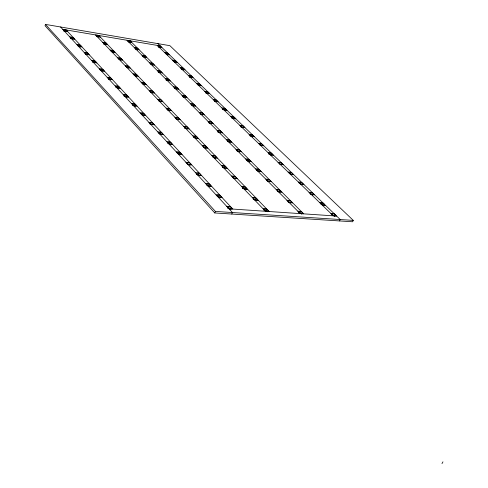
<?xml version="1.0" encoding="UTF-8"?>
<svg xmlns="http://www.w3.org/2000/svg" width="488" height="488" viewBox="0 0 488 488"><rect width="100%" height="100%" fill="white"/><g stroke="black" fill="none" stroke-linecap="round" stroke-linejoin="round"><path stroke-width="0.73" d="M45.463 24.4L45.036 25.705L214.775 212.957L352.629 221.778L353.275 220.387L169.885 45.677L45.463 24.4L215.415 211.426L353.275 220.387M214.775 212.957L215.415 211.426M231.8 214.043L232.441 212.53L60.573 26.986M339.581 220.942L340.234 219.539L157.905 43.627M441.982 463.6L442.964 461.831M226.658 206.284L230.458 206.546M263.111 208.797L266.735 209.047M297.82 211.194L301.267 211.432M330.894 213.476L334.182 213.701M227.542 207.894L229.189 208.004M263.923 210.365L265.368 210.462M298.558 212.719L300.626 212.859M332.987 215.062L331.895 214.982A2.226 0.817 24.8 0 1 334.756 216.275M229 208.809L336.629 216.068M219.234 196.633L217.349 196.493A2.361 0.921 22.5 0 1 220.375 197.866L219.612 197.048M253.156 199.183L254.596 199.293M289.116 201.886L287.975 201.8A2.245 0.836 23.9 0 1 290.5 202.801M321.159 204.295L322.47 204.393L323.263 205.161M218.356 197.323L222.144 197.603M254.663 200.031L258.268 200.3M289.244 202.611L292.678 202.874M322.214 205.076L325.49 205.32M216.074 194.858L219.856 195.145M252.339 197.622L255.938 197.896M286.883 200.251L290.317 200.513M319.823 202.764L323.099 203.014M208.907 185.507L207.028 185.355A2.33 0.897 22.2 0 1 210.023 186.709L209.279 185.91M242.652 188.276L244.799 188.453M311.112 193.895L310.026 193.803A2.172 0.781 24.2 0 1 312.82 195.066L312.046 194.316M207.98 186.123L211.743 186.428M244.098 189.069L247.684 189.362M278.514 191.876L281.936 192.156M311.35 194.553L314.614 194.822M205.753 183.72L209.511 184.031M241.828 186.715L245.409 187.014M276.208 189.57L279.624 189.856M309.014 192.296L312.271 192.565M196.591 174.454L198.836 174.649M232.398 177.632L233.941 177.766M266.546 180.658L268.016 180.792M299.144 183.549L300.553 183.677M197.86 175.198L201.605 175.528M233.782 178.37L237.351 178.681M268.034 181.39L271.438 181.695M300.73 184.281L303.981 184.568M195.688 172.85L199.427 173.185M231.568 176.07L235.131 176.388M265.783 179.139L269.187 179.444M298.449 182.073L301.694 182.359M223.925 167.378L222.741 167.268A2.22 0.811 22.5 0 1 224.816 167.976M256.365 170.464L257.835 170.605M187.984 164.535L191.711 164.889M223.718 167.921L227.268 168.256M257.798 171.154L261.19 171.471M290.354 174.234L293.593 174.545M185.867 162.248L189.582 162.608M221.552 165.676L225.096 166.018M255.602 168.952L258.988 169.275M288.121 172.075L291.36 172.386M176.284 151.902L179.981 152.28M211.774 155.532L215.299 155.892M245.653 158.996L249.02 159.338M278.032 162.309L281.253 162.638M177.931 153.567L179.407 153.72M214.726 157.295L212.963 157.118A2.196 0.793 22.2 0 1 215.019 157.819M246.422 160.509L247.88 160.656M178.352 154.135L182.054 154.507M213.884 157.722L217.416 158.075M247.8 161.144L251.174 161.485M280.21 164.419L283.436 164.743M167.835 143.387L169.434 143.557M236.704 150.774L238.156 150.932M268.876 154.226L270.267 154.373M168.946 143.978L172.624 144.375M204.283 147.76L207.79 148.132M238.028 151.365L241.383 151.725M270.291 154.818L273.506 155.16M166.926 141.801L170.599 142.197M202.215 145.619L205.729 145.997M235.93 149.267L239.279 149.627M268.162 152.756L271.371 153.104M159.759 134.06L163.419 134.474M194.895 138.025L198.39 138.415M228.476 141.807L231.818 142.185M260.592 145.43L263.788 145.79M157.783 131.931L161.436 132.346M192.882 135.932L196.371 136.329M226.42 139.751L229.756 140.135M258.506 143.411L261.702 143.777M159.07 133.559L160.284 133.7M193.73 137.476L195.243 137.647M228.646 141.422L227.536 141.3A2.098 0.726 22.4 0 1 229.909 142.24M148.858 122.293L152.494 122.732M183.756 126.465L187.227 126.88M217.123 130.455L220.448 130.851M249.063 134.267L252.241 134.651M149.779 123.879L151.353 124.062M184.604 128.008L186.111 128.185M217.91 131.955L219.24 132.114M249.789 135.731L251.167 135.896M150.786 124.379L154.422 124.806M185.727 128.509L189.204 128.923M219.136 132.462L222.461 132.858M251.1 136.243L254.285 136.622M175.692 118.749L177.187 118.932M208.821 122.854L210.255 123.031M240.547 126.782L241.92 126.953M142.02 114.912L145.637 115.357M176.766 119.212L180.224 119.639M209.999 123.324L213.305 123.732M241.816 127.258L244.988 127.649M140.135 112.88L143.746 113.332M174.838 117.212L178.291 117.645M208.034 121.353L211.341 121.768M239.821 125.324L242.987 125.721M134.09 105.451L132.895 105.298A2.141 0.738 20.6 0 1 135.31 106.256M166.969 109.696L168.458 109.885M232.874 118.2L231.824 118.066A1.989 0.653 22.4 0 1 232.745 118.297M133.456 105.664L137.049 106.128M168 110.117L171.441 110.562M201.062 114.381L204.356 114.802M232.733 118.462L235.887 118.865M131.614 103.676L135.2 104.145M166.115 108.159L169.549 108.611M199.141 112.453L202.429 112.88M230.775 116.571L233.929 116.98M124.202 96.246L125.752 96.453M159.924 101.04L158.783 100.888A2.062 0.689 21.1 0 1 161.113 101.815M222.973 109.495L224.016 109.635M125.081 96.624L128.655 97.1M159.43 101.223L162.846 101.681M192.315 105.628L195.59 106.067M223.833 109.849L226.975 110.27M123.281 94.678L126.849 95.16M157.587 99.308L161.003 99.772M190.436 103.749L193.706 104.188M221.918 107.994L225.059 108.421M116.052 87.444L117.59 87.657M151.573 92.378L150.438 92.22A2.043 0.677 21 0 1 152.36 92.891M182.713 96.709L184.122 96.905M215.342 101.242L214.305 101.095A1.952 0.622 22.1 0 1 216.123 101.736M116.888 87.785L120.444 88.273M151.042 92.525L154.446 92.994M183.756 97.063L187.014 97.515M215.123 101.419L218.252 101.852M115.131 85.882L118.675 86.376M149.237 90.652L152.634 91.128M181.914 95.221L185.172 95.678M213.25 99.601L216.373 100.04M107.159 77.275L110.684 77.787M141.075 82.179L144.448 82.667M173.576 86.876L176.815 87.346M204.759 91.384L207.864 91.836M109.611 79.056L108.44 78.885A2.074 0.683 20.2 0 1 110.776 79.819M174.375 88.358L175.778 88.56M205.503 92.83L206.741 93.007M108.879 79.135L112.411 79.642M142.838 84.009L146.217 84.497M175.381 88.682L178.62 89.145M206.595 93.159L209.706 93.604M100.29 70.412L101.809 70.638M135.396 75.616L134.279 75.451A2.007 0.647 20.7 0 1 136.536 76.354M166.213 80.178L167.61 80.386M101.046 70.675L104.554 71.199M134.804 75.677L138.171 76.177M167.177 80.471L170.397 80.947M198.238 85.071L201.331 85.528M99.363 68.857L102.864 69.381M133.078 73.883L136.439 74.383M165.408 78.702L168.628 79.184M196.438 83.332L199.531 83.79M127.563 67.496L126.453 67.326A1.989 0.628 20.6 0 1 128.32 67.984M158.216 72.169L159.606 72.383M189.344 76.921L190.369 77.08M93.379 62.403L96.868 62.934M126.941 67.521L130.29 68.033M159.137 72.431L162.351 72.919M190.046 77.147L193.132 77.616M91.732 60.622L95.215 61.152M125.251 65.764L128.594 66.276M157.411 70.699L160.613 71.193M188.283 75.439L191.363 75.915M85.876 54.302L89.347 54.845M119.243 59.536L122.573 60.054M151.268 64.556L154.458 65.056M182.024 69.375L185.092 69.857M84.259 52.558L87.724 53.107M117.59 57.816L120.908 58.34M149.572 62.86L152.762 63.361M180.292 67.704L183.36 68.192M86.693 54.333L85.54 54.156A2.019 0.64 19.9 0 1 87.437 54.821M76.951 44.664L80.392 45.219M110.081 50.026L113.387 50.563M141.892 55.175L145.07 55.693M172.459 60.122L175.515 60.616M79.367 46.439L78.22 46.256A2.001 0.628 19.8 0 1 80.471 47.153M111.282 51.575L112.38 51.752M142.703 56.638L144.076 56.858M173.216 61.549L174.539 61.762M78.531 46.372L81.978 46.927M115.016 52.24L111.703 51.71A1.952 0.604 20.3 0 1 112.685 52.015M143.557 56.84L146.729 57.346M174.155 61.762L177.211 62.257M70.717 38.46L74.762 39.168M103.596 43.889L107.61 44.591M135.993 49.276L139.159 49.794M166.445 54.302L169.482 54.802M69.79 36.935L73.212 37.503M102.73 42.395L106.012 42.944M134.371 47.647L137.524 48.172M164.785 52.692L167.817 53.198M62.775 29.359L160.278 45.915M63.843 30.909L67.698 31.574M100.351 37.094L96.722 36.466A1.915 0.58 20.1 0 1 98.1 36.893M131.73 42.395L128.588 41.864A1.873 0.555 20.7 0 1 129.46 42.188M161.906 47.488L158.313 46.872A1.83 0.537 21.1 0 1 160.027 47.488M301.474 184.092L302.231 184.824A2.147 0.762 23.9 0 0 299.467 183.579M157.252 45.402L333.341 215.842M130.131 40.797L303.689 213.848M248.666 160.936L249.746 162.01M301.029 213.262L301.834 214.067A2.275 0.854 24.2 0 0 298.9 212.744M126.99 40.266L300.236 213.616M98.789 35.478L269.12 211.517M245.177 188.844L245.934 189.625A2.275 0.854 23 0 0 242.585 188.307M255.273 199.299L256.328 200.397M266.094 210.511L267.284 211.749M95.526 34.922L265.496 211.274M66.179 29.939L232.806 209.071M189.356 164.438L190.064 165.2A2.281 0.854 21.8 0 0 189.728 164.901M229.824 208.047L230.995 209.309M264.289 210.389A2.33 0.897 23.5 0 1 266.918 211.42M321.299 204.344A2.196 0.793 24.5 0 1 323.294 205.247M227.475 207.931A2.391 0.946 22.8 0 1 230.629 208.98M289.604 173.661A2.123 0.744 23.7 0 1 291.537 174.533M232.331 177.662A2.251 0.836 22.7 0 1 235.643 178.968M253.516 199.214A2.3 0.878 23.2 0 1 256.115 200.232M266.887 180.688A2.196 0.799 23.3 0 1 269.358 181.67M279.514 163.895A2.098 0.726 23.4 0 1 281.423 164.755M246.763 160.54A2.147 0.762 22.9 0 1 248.752 161.229M249.179 161.504A2.147 0.762 22.9 0 1 249.514 161.784M187.148 163.883A2.281 0.854 21.8 0 1 189.283 164.609M256.304 170.495A2.172 0.781 23.1 0 1 259.152 171.471M277.306 191.119A2.22 0.817 23.6 0 1 279.807 192.107M196.969 174.484A2.306 0.872 22 0 1 199.574 175.515M178.077 153.622A2.257 0.83 21.5 0 1 180.115 154.537M159.576 133.651A2.208 0.793 21.1 0 1 161.565 134.548M197.927 84.906A1.915 0.598 21.8 0 1 199.653 85.681M192.016 105.371A2.013 0.665 21.7 0 1 193.834 106.189M205.814 92.873A1.934 0.61 21.9 0 1 206.247 92.964M206.711 93.104A1.934 0.61 21.9 0 1 207.614 93.507M115.985 87.462A2.098 0.701 20.4 0 1 118.389 88.182M142.74 83.838A2.025 0.659 20.8 0 1 144.558 84.656M222.601 109.471A1.97 0.634 22.2 0 1 223.412 109.58M223.882 109.721A1.97 0.634 22.2 0 1 224.809 110.136M225.194 110.379A1.97 0.634 22.2 0 1 225.499 110.63M124.129 96.264A2.117 0.72 20.5 0 1 126.087 96.746M126.557 96.99A2.117 0.72 20.5 0 1 126.947 97.246M166.146 80.197A1.958 0.622 21.2 0 1 167.933 80.654M182.652 96.728A1.995 0.647 21.5 0 1 184.909 97.411M168.208 143.429A2.233 0.811 21.3 0 1 170.3 144.143M217.849 131.98A2.074 0.708 22.2 0 1 218.246 131.992M218.709 132.077A2.074 0.708 22.2 0 1 220.588 132.925M184.537 128.027A2.129 0.738 21.6 0 1 187.361 129.003M233.227 118.486A1.989 0.653 22.4 0 1 233.679 118.712M215.446 158.1A2.196 0.793 22.2 0 1 215.781 158.393M240.871 126.825A2.007 0.665 22.6 0 1 243.134 127.728M150.145 123.921A2.184 0.775 21 0 1 152.195 124.629M203.899 147.291A2.172 0.775 22 0 1 205.869 148.175M141.923 114.595A2.159 0.756 20.8 0 1 143.862 115.473M259.994 144.997A2.05 0.695 23 0 1 261.452 145.577M269.199 154.263A2.074 0.714 23.2 0 1 271.114 154.922M271.535 155.19A2.074 0.714 23.2 0 1 271.865 155.465M194.078 137.518A2.153 0.756 21.8 0 1 196.505 138.482M209.157 122.897A2.056 0.695 22 0 1 211.475 123.818M237.04 150.81A2.123 0.744 22.6 0 1 239.016 151.493M239.437 151.762A2.123 0.744 22.6 0 1 239.767 152.042M174.314 88.377A1.976 0.634 21.4 0 1 176.552 89.054M176.516 118.883A2.105 0.72 21.4 0 1 177.541 119.237M178.01 119.475A2.105 0.72 21.4 0 1 178.419 119.737M250.106 135.774A2.031 0.677 22.8 0 1 252.717 136.945M63.629 30.896A1.964 0.598 19.6 0 1 64.044 30.945M64.514 31.043A1.964 0.598 19.6 0 1 65.465 31.385M167.317 109.739A2.086 0.708 21.3 0 1 169.269 110.416M200.721 114.082A2.037 0.677 21.9 0 1 202.563 114.906M173.521 61.598A1.86 0.561 21.4 0 1 173.948 61.689M174.399 61.836A1.86 0.561 21.4 0 1 175.265 62.22M142.636 56.651A1.903 0.58 20.9 0 1 143.46 56.785M144.387 57.114A1.903 0.58 20.9 0 1 144.808 57.322M151.14 64.471A1.921 0.592 21 0 1 151.609 64.617M152.073 64.8A1.921 0.592 21 0 1 152.866 65.246M189.771 77.013A1.897 0.586 21.6 0 1 190.686 77.336M191.113 77.549A1.897 0.586 21.6 0 1 191.479 77.781M103.529 43.902A1.934 0.592 20.2 0 1 104.853 44.188M105.317 44.377A1.934 0.592 20.2 0 1 105.743 44.591M135.932 49.251A1.885 0.567 20.8 0 1 136.847 49.575M137.268 49.788A1.885 0.567 20.8 0 1 137.622 50.008M100.217 70.424A2.056 0.671 20.1 0 1 102.126 70.912M166.268 54.253A1.842 0.549 21.2 0 1 166.713 54.4M167.158 54.577A1.842 0.549 21.2 0 1 167.927 55.004M92.586 62.183A2.037 0.653 20 0 1 93.007 62.22M93.489 62.318A2.037 0.653 20 0 1 94.483 62.671M181.78 69.278A1.879 0.573 21.5 0 1 183.476 70.034M71.059 38.521A1.982 0.61 19.7 0 1 72.017 38.772M72.498 38.961A1.982 0.61 19.7 0 1 72.925 39.18M113.112 52.228A1.952 0.604 20.3 0 1 113.472 52.46M119.243 59.469A1.97 0.616 20.5 0 1 120.201 59.804M120.64 60.024A1.97 0.616 20.5 0 1 121.006 60.256M158.539 72.218A1.94 0.61 21.1 0 1 159.454 72.456M159.924 72.645A1.94 0.61 21.1 0 1 160.357 72.865M332.121 214.665A2.226 0.811 24.8 0 0 335.646 215.855A2.226 0.811 24.8 0 0 333.517 213.805A2.226 0.811 24.8 0 0 332.121 214.665M299.4 212.725A2.275 0.854 24.2 0 0 302.828 213.457A2.275 0.854 24.2 0 0 300.029 211.383A2.275 0.854 24.2 0 0 299.4 212.725M264.679 210.359A2.33 0.897 23.5 0 0 268.241 211.121A2.33 0.897 23.5 0 0 265.429 208.998A2.33 0.897 23.5 0 0 264.679 210.359M321.019 203.923A2.196 0.793 24.5 0 0 324.514 205.106A2.196 0.793 24.5 0 0 322.44 203.099A2.196 0.793 24.5 0 0 321.019 203.923M228.195 207.882A2.391 0.939 22.8 0 0 231.904 208.663A2.391 0.939 22.8 0 0 229.085 206.491A2.391 0.939 22.8 0 0 228.195 207.882M289.585 173.441A2.123 0.744 23.7 0 0 292.788 174.179A2.123 0.744 23.7 0 0 290.195 172.307A2.123 0.744 23.7 0 0 289.585 173.441M222.979 167.097A2.226 0.811 22.5 0 0 226.426 167.878A2.226 0.811 22.5 0 0 223.815 165.932A2.226 0.811 22.5 0 0 222.979 167.097M299.943 183.47A2.147 0.756 23.9 0 0 303.17 184.202A2.147 0.756 23.9 0 0 300.529 182.292A2.147 0.756 23.9 0 0 299.943 183.47M233.026 177.522A2.251 0.83 22.7 0 0 236.503 178.303A2.251 0.83 22.7 0 0 233.844 176.308A2.251 0.83 22.7 0 0 233.026 177.522M253.87 199.147A2.306 0.872 23.2 0 0 257.402 199.909A2.306 0.872 23.2 0 0 254.644 197.835A2.306 0.872 23.2 0 0 253.87 199.147M207.223 185.239A2.336 0.897 22.3 0 0 210.865 186.032A2.336 0.897 22.3 0 0 208.156 183.952A2.336 0.897 22.3 0 0 207.223 185.239M267.259 180.566A2.196 0.793 23.3 0 0 270.614 181.316A2.196 0.793 23.3 0 0 267.961 179.37A2.196 0.793 23.3 0 0 267.259 180.566M310.539 193.724A2.172 0.775 24.2 0 0 313.79 194.45A2.172 0.775 24.2 0 0 311.1 192.504A2.172 0.775 24.2 0 0 310.539 193.724M279.459 163.645A2.098 0.726 23.4 0 0 282.644 164.389A2.098 0.726 23.4 0 0 280.094 162.547A2.098 0.726 23.4 0 0 279.459 163.645M247.062 160.357A2.147 0.756 22.9 0 0 250.362 161.119A2.147 0.756 22.9 0 0 247.806 159.247A2.147 0.756 22.9 0 0 247.062 160.357M187.27 163.694A2.281 0.848 21.8 0 0 190.851 164.505A2.281 0.848 21.8 0 0 188.24 162.51A2.281 0.848 21.8 0 0 187.27 163.694M243.323 188.203A2.275 0.854 23 0 0 246.824 188.972A2.275 0.854 23 0 0 244.116 186.941A2.275 0.854 23 0 0 243.323 188.203M217.575 196.414A2.361 0.915 22.5 0 0 221.253 197.201A2.361 0.915 22.5 0 0 218.49 195.078A2.361 0.915 22.5 0 0 217.575 196.414M288.432 201.745A2.251 0.83 23.9 0 0 291.83 202.489A2.251 0.83 23.9 0 0 289.079 200.458A2.251 0.83 23.9 0 0 288.432 201.745M257.048 170.343A2.172 0.775 23.1 0 0 260.372 171.105A2.172 0.775 23.1 0 0 257.768 169.19A2.172 0.775 23.1 0 0 257.048 170.343M277.721 191.028A2.22 0.811 23.6 0 0 281.094 191.778A2.22 0.811 23.6 0 0 278.398 189.789A2.22 0.811 23.6 0 0 277.721 191.028M197.121 174.332A2.306 0.872 22 0 0 200.739 175.137A2.306 0.872 22 0 0 198.073 173.1A2.306 0.872 22 0 0 197.121 174.332M177.65 153.311A2.257 0.83 21.6 0 0 181.207 154.129A2.257 0.83 21.6 0 0 178.639 152.177A2.257 0.83 21.6 0 0 177.65 153.311M159.094 133.279A2.208 0.787 21.2 0 0 162.596 134.102A2.208 0.787 21.2 0 0 160.113 132.23A2.208 0.787 21.2 0 0 159.094 133.279M108.306 78.458A2.08 0.683 20.2 0 0 111.642 79.294A2.08 0.683 20.2 0 0 109.403 77.629A2.08 0.683 20.2 0 0 108.306 78.458M197.622 84.436A1.915 0.598 21.8 0 0 200.617 85.205A1.915 0.598 21.8 0 0 198.415 83.649A1.915 0.598 21.8 0 0 197.622 84.436M191.674 104.938A2.013 0.659 21.7 0 0 194.834 105.725A2.013 0.659 21.7 0 0 192.522 104.054A2.013 0.659 21.7 0 0 191.674 104.938M205.966 92.513A1.934 0.61 21.9 0 0 208.98 93.281A1.934 0.61 21.9 0 0 206.741 91.695A1.934 0.61 21.9 0 0 205.966 92.513M116.303 87.09A2.098 0.701 20.4 0 0 119.664 87.925A2.098 0.701 20.4 0 0 117.388 86.224A2.098 0.701 20.4 0 0 116.303 87.09M142.24 83.338A2.025 0.659 20.8 0 0 145.467 84.156A2.025 0.659 20.8 0 0 143.228 82.515A2.025 0.659 20.8 0 0 142.24 83.338M223.181 109.172A1.97 0.634 22.2 0 0 226.237 109.94A1.97 0.634 22.2 0 0 223.925 108.293A1.97 0.634 22.2 0 0 223.181 109.172M124.477 95.91A2.117 0.714 20.5 0 0 127.868 96.746A2.117 0.714 20.5 0 0 125.55 95.014A2.117 0.714 20.5 0 0 124.477 95.91M166.579 79.825A1.958 0.616 21.3 0 0 169.671 80.618A1.958 0.616 21.3 0 0 167.463 79.038A1.958 0.616 21.3 0 0 166.579 79.825M227.774 141.056A2.098 0.726 22.4 0 0 231.025 141.831A2.098 0.726 22.4 0 0 228.555 140.025A2.098 0.726 22.4 0 0 227.774 141.056M183.134 96.392A1.995 0.647 21.5 0 0 186.27 97.179A1.995 0.647 21.5 0 0 183.994 95.538A1.995 0.647 21.5 0 0 183.134 96.392M168.262 143.179A2.233 0.811 21.3 0 0 171.788 143.997A2.233 0.811 21.3 0 0 169.269 142.081A2.233 0.811 21.3 0 0 168.262 143.179M218.447 131.723A2.08 0.708 22.2 0 0 221.68 132.504A2.08 0.708 22.2 0 0 219.246 130.735A2.08 0.708 22.2 0 0 218.447 131.723M185.062 127.758A2.129 0.738 21.6 0 0 188.405 128.564A2.129 0.738 21.6 0 0 185.971 126.758A2.129 0.738 21.6 0 0 185.062 127.758M232.062 117.767A1.989 0.647 22.4 0 0 235.137 118.529A1.989 0.647 22.4 0 0 232.788 116.858A1.989 0.647 22.4 0 0 232.062 117.767M214.482 100.754A1.952 0.622 22.1 0 0 217.52 101.522A1.952 0.622 22.1 0 0 215.245 99.906A1.952 0.622 22.1 0 0 214.482 100.754M213.164 156.916A2.196 0.793 22.2 0 0 216.587 157.703A2.196 0.793 22.2 0 0 214.025 155.794A2.196 0.793 22.2 0 0 213.164 156.916M134.224 75.024A2.007 0.64 20.7 0 0 137.421 75.841A2.007 0.64 20.7 0 0 135.219 74.231A2.007 0.64 20.7 0 0 134.224 75.024M150.432 91.842A2.043 0.671 21 0 0 153.683 92.653A2.043 0.671 21 0 0 151.402 90.981A2.043 0.671 21 0 0 150.432 91.842M241.133 126.551A2.007 0.665 22.6 0 0 244.232 127.307A2.007 0.665 22.6 0 0 241.847 125.605A2.007 0.665 22.6 0 0 241.133 126.551M132.834 104.938A2.141 0.732 20.6 0 0 136.25 105.768A2.141 0.732 20.6 0 0 133.901 104.005A2.141 0.732 20.6 0 0 132.834 104.938M150.139 123.617A2.184 0.769 21 0 0 153.61 124.44A2.184 0.769 21 0 0 151.176 122.604A2.184 0.769 21 0 0 150.139 123.617M203.575 146.973A2.178 0.775 22 0 0 206.979 147.766A2.178 0.775 22 0 0 204.46 145.894A2.178 0.775 22 0 0 203.575 146.973M141.386 114.168A2.159 0.75 20.8 0 0 144.832 114.997A2.159 0.75 20.8 0 0 142.441 113.198A2.159 0.75 20.8 0 0 141.386 114.168M259.878 144.686A2.05 0.695 23 0 0 263.014 145.442A2.05 0.695 23 0 0 260.549 143.673A2.05 0.695 23 0 0 259.878 144.686M269.559 154.062A2.074 0.708 23.2 0 0 272.719 154.806A2.074 0.708 23.2 0 0 270.212 153.006A2.074 0.708 23.2 0 0 269.559 154.062M194.212 137.256A2.153 0.756 21.8 0 0 197.585 138.055A2.153 0.756 21.8 0 0 195.109 136.219A2.153 0.756 21.8 0 0 194.212 137.256M209.328 122.604A2.056 0.689 22 0 0 212.536 123.385A2.056 0.689 22 0 0 210.145 121.646A2.056 0.689 22 0 0 209.328 122.604M237.308 150.597A2.123 0.738 22.6 0 0 240.584 151.365A2.123 0.738 22.6 0 0 238.071 149.529A2.123 0.738 22.6 0 0 237.308 150.597M174.765 88.023A1.976 0.634 21.4 0 0 177.882 88.816A1.976 0.634 21.4 0 0 175.643 87.199A1.976 0.634 21.4 0 0 174.765 88.023M176.113 118.48A2.105 0.72 21.5 0 0 179.431 119.285A2.105 0.72 21.5 0 0 177.04 117.517A2.105 0.72 21.5 0 0 176.113 118.48M250.405 135.518A2.031 0.677 22.8 0 0 253.522 136.274A2.031 0.677 22.8 0 0 251.094 134.542A2.031 0.677 22.8 0 0 250.405 135.518M63.794 30.402A1.964 0.598 19.6 0 0 66.978 31.25A1.964 0.598 19.6 0 0 64.941 29.75A1.964 0.598 19.6 0 0 63.794 30.402M158.807 100.522A2.068 0.689 21.1 0 0 162.077 101.333A2.068 0.689 21.1 0 0 159.765 99.631A2.068 0.689 21.1 0 0 158.807 100.522M167.366 109.403A2.086 0.701 21.3 0 0 170.66 110.209A2.086 0.701 21.3 0 0 168.305 108.476A2.086 0.701 21.3 0 0 167.366 109.403M200.409 113.673A2.037 0.677 21.9 0 0 203.588 114.46A2.037 0.677 21.9 0 0 201.239 112.758A2.037 0.677 21.9 0 0 200.409 113.673M173.582 61.165A1.86 0.561 21.4 0 0 176.516 61.945A1.86 0.561 21.4 0 0 174.411 60.463A1.86 0.561 21.4 0 0 173.582 61.165M142.996 56.23A1.903 0.58 20.9 0 0 146.022 57.029A1.903 0.58 20.9 0 0 143.917 55.528A1.903 0.58 20.9 0 0 142.996 56.23M150.694 63.934A1.921 0.592 21 0 0 153.744 64.733A1.921 0.592 21 0 0 151.609 63.202A1.921 0.592 21 0 0 150.694 63.934M189.448 76.525A1.897 0.586 21.6 0 0 192.418 77.299A1.897 0.586 21.6 0 0 190.253 75.762A1.897 0.586 21.6 0 0 189.448 76.525M103.785 43.444A1.934 0.586 20.3 0 0 106.896 44.268A1.934 0.586 20.3 0 0 104.822 42.767A1.934 0.586 20.3 0 0 103.785 43.444M135.451 48.684A1.891 0.567 20.8 0 0 138.458 49.483A1.891 0.567 20.8 0 0 136.384 48.001A1.891 0.567 20.8 0 0 135.451 48.684M100.485 70.016A2.056 0.665 20.1 0 0 103.798 70.858A2.056 0.665 20.1 0 0 101.596 69.217A2.056 0.665 20.1 0 0 100.485 70.016M78.007 45.75A2.001 0.622 19.8 0 0 81.24 46.592A2.001 0.622 19.8 0 0 79.141 45.042A2.001 0.622 19.8 0 0 78.007 45.75M165.883 53.717A1.848 0.549 21.3 0 0 168.793 54.491A1.848 0.549 21.3 0 0 166.719 53.033A1.848 0.549 21.3 0 0 165.883 53.717M92.83 61.75A2.037 0.653 20 0 0 96.118 62.592A2.037 0.653 20 0 0 93.952 60.988A2.037 0.653 20 0 0 92.83 61.75M158.332 46.403A1.83 0.537 21.1 0 0 161.223 47.183A1.83 0.537 21.1 0 0 159.179 45.75A1.83 0.537 21.1 0 0 158.332 46.403M181.438 68.765A1.879 0.573 21.5 0 0 184.391 69.546A1.879 0.573 21.5 0 0 182.25 68.039A1.879 0.573 21.5 0 0 181.438 68.765M70.827 37.997A1.982 0.61 19.7 0 0 74.036 38.845A1.982 0.61 19.7 0 0 71.968 37.32A1.982 0.61 19.7 0 0 70.827 37.997M128.051 41.279A1.873 0.555 20.7 0 0 131.04 42.084A1.873 0.555 20.7 0 0 128.997 40.626A1.873 0.555 20.7 0 0 128.051 41.279M85.339 53.668A2.019 0.64 19.9 0 0 88.602 54.51A2.019 0.64 19.9 0 0 86.468 52.93A2.019 0.64 19.9 0 0 85.339 53.668M111.16 51.1A1.952 0.604 20.4 0 0 114.29 51.917A1.952 0.604 20.4 0 0 112.185 50.392A1.952 0.604 20.4 0 0 111.16 51.1M118.688 58.908A1.97 0.616 20.5 0 0 121.841 59.725A1.97 0.616 20.5 0 0 119.706 58.17A1.97 0.616 20.5 0 0 118.688 58.908M126.374 66.88A1.989 0.628 20.6 0 0 129.552 67.698A1.989 0.628 20.6 0 0 127.38 66.118A1.989 0.628 20.6 0 0 126.374 66.88M158.557 71.797A1.94 0.604 21.1 0 0 161.626 72.596A1.94 0.604 21.1 0 0 159.454 71.041A1.94 0.604 21.1 0 0 158.557 71.797M96.563 35.953A1.915 0.573 20.2 0 0 99.643 36.771A1.915 0.573 20.2 0 0 97.606 35.301A1.915 0.573 20.2 0 0 96.563 35.953"/></g></svg>
